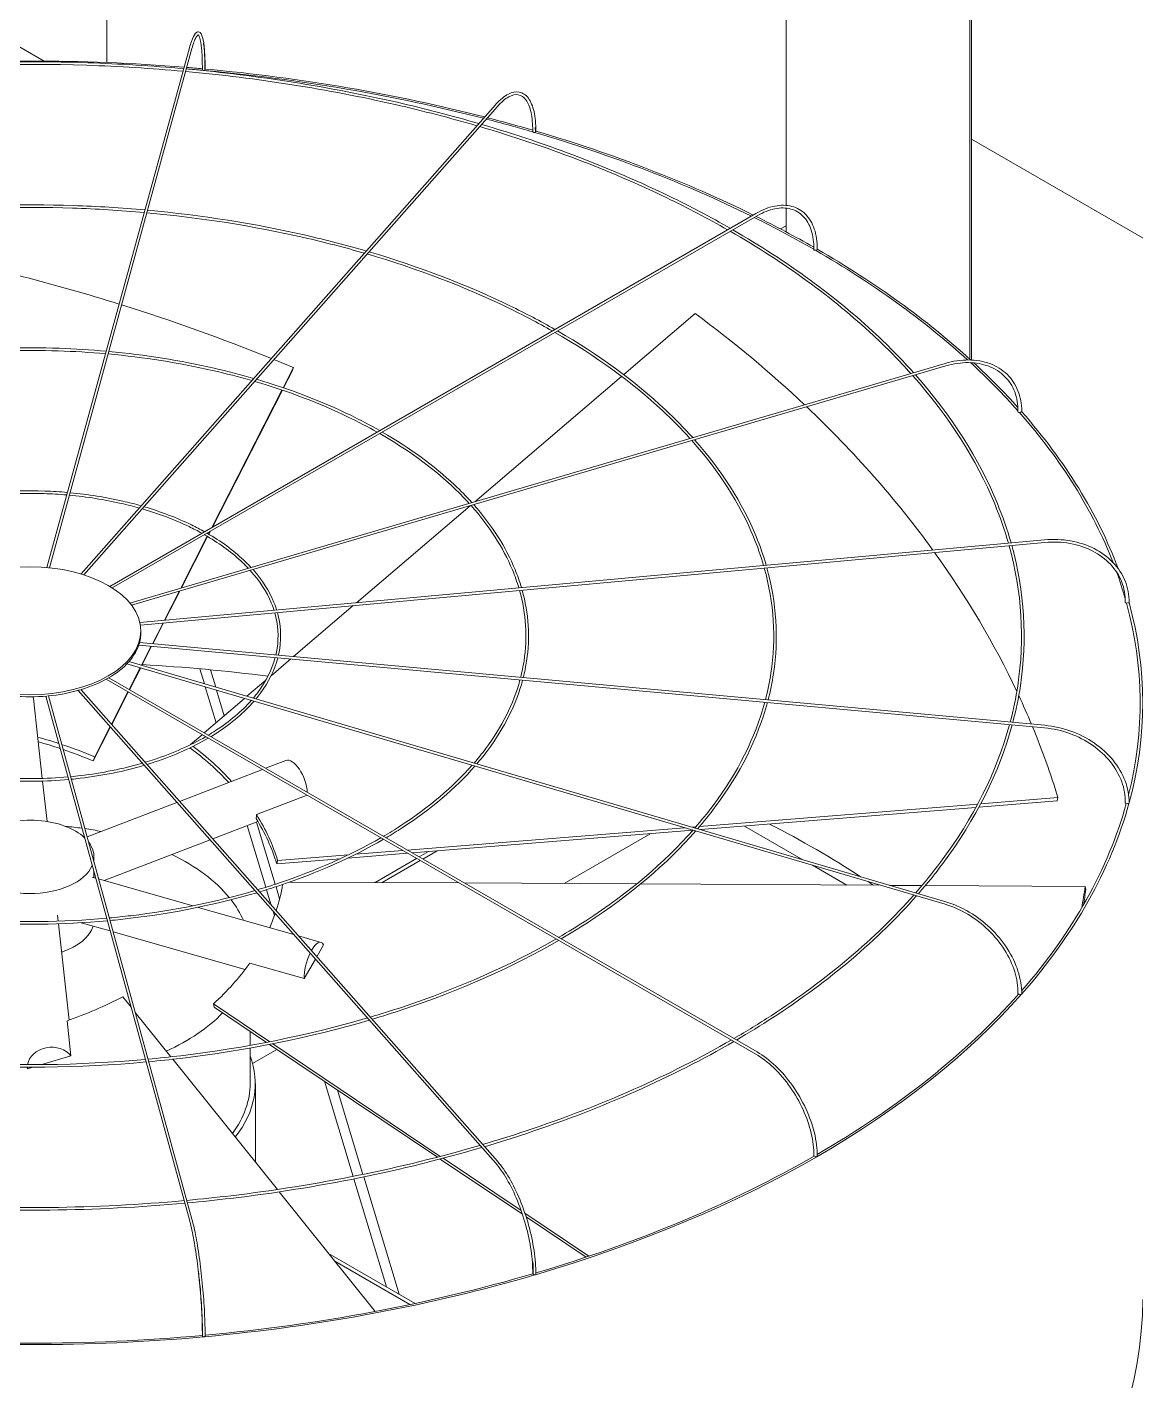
# Model space of a CAD drawing. Header units: millimetres. Extents: x -312439 to 477422, y -331570 to 212570.
# Drawn here: x 395955.1 to 396216.5, y 92912.6 to 93231.9 of the extents above; entities that cross this region are included whole.
import ezdxf

# ---------------------------------------------------------------- set-up
doc = ezdxf.new("R2010")
doc.units = ezdxf.units.MM

msp = doc.modelspace()

# ---------------------------------------------------------------- linework, layer by layer
at = {"color": 0, "linetype": 'Continuous', "lineweight": 0, "extrusion": (8.40036e-17, 0.816497, 0.57735)}
for p, q in [((396133.995, 93403.238), (396133.995, 93189.849)), ((396177.302, 93378.235), (396177.302, 93153.58)), ((396177.735, 93377.985), (396177.735, 93153.363)), ((395959.097, 93223.883), (395713.162, 93365.874)), ((395973.906, 93223.535), (395973.906, 93349.072)), ((395959.72, 93104.418), (395993.341, 93226.976)), ((395960.339, 93104.359), (395993.932, 93226.814)), ((395967.799, 93102.893), (396065.48, 93213.577)), ((396065.94, 93213.172), (395968.44, 93102.694)), ((396467.879, 93037.97), (396177.735, 93205.485)), ((396126.866, 93187.922), (395974.549, 93099.982)), ((396133.995, 93189.195), (396133.995, 93183.596)), ((395975.14, 93099.616), (396127.173, 93187.392)), ((396132.698, 93184.284), (396133.995, 93185.033)), ((396112.576, 93164.319), (396095.718, 93149.915)), ((396171.477, 93152.554), (395979.31, 93096.023)), ((395979.719, 93095.505), (396171.65, 93151.966)), ((396015.428, 93146.839), (396017.846, 93151.579)), ((396017.476, 93150.612), (396015.533, 93146.803)), ((396017.476, 93150.612), (396017.846, 93151.579)), ((396095.241, 93149.508), (396060.646, 93119.95)), ((395998.612, 93113.874), (396015.147, 93146.288)), ((396015.251, 93146.252), (395998.786, 93113.975)), ((396059.507, 93118.977), (396032.757, 93096.121)), ((395991.305, 93099.552), (395997.545, 93111.784)), ((395997.64, 93111.729), (395991.45, 93099.594)), ((395997.824, 93112.331), (395998.1, 93112.872)), ((395998.274, 93112.972), (395997.919, 93112.275)), ((396194.954, 93110.953), (395981.655, 93091.448)), ((395981.769, 93090.844), (396195.009, 93110.343)), ((395987.441, 93091.978), (395990.922, 93098.801)), ((395991.067, 93098.843), (395987.57, 93091.989)), ((396031.951, 93095.433), (396017.866, 93083.399)), ((395981.871, 93089.01), (395981.871, 93089.51)), ((395984.616, 93086.439), (395987.112, 93091.332)), ((395987.241, 93091.344), (395984.733, 93086.428)), ((396194.954, 93066.59), (395981.387, 93086.119)), ((395981.568, 93086.718), (396195.009, 93067.2)), ((395982.025, 93081.36), (395984.316, 93085.851)), ((395984.434, 93085.841), (395982.132, 93081.329)), ((396017.216, 93082.843), (396012.61, 93078.907)), ((396171.477, 93024.99), (395978.621, 93081.723)), ((396171.65, 93025.577), (395979.08, 93082.226)), ((395979.106, 93075.638), (395981.742, 93080.805)), ((395981.849, 93080.773), (395979.201, 93075.583)), ((395995.788, 93080.531), (395996.855, 93076.997)), ((395999.53, 93076.21), (395998.295, 93080.3)), ((395973.7, 93078.052), (396126.866, 92989.621)), ((396127.173, 92990.151), (395974.319, 93078.402)), ((395997.067, 93076.297), (395999.628, 93067.816)), ((396011.348, 93077.829), (396006.912, 93074.039)), ((395956.558, 93073.496), (395958.652, 93054.663)), ((395959.458, 93074.079), (395993.341, 92950.567)), ((395993.932, 92950.729), (395960.078, 93074.135)), ((396065.48, 92963.966), (395967.112, 93075.428)), ((395967.763, 93075.616), (396065.94, 92964.371)), ((395974.944, 93067.48), (395978.827, 93075.091)), ((395978.922, 93075.037), (395975.022, 93067.391)), ((396006.356, 93073.564), (395996.816, 93065.413)), ((396001.566, 93069.471), (395999.742, 93075.51)), ((395974.723, 93066.805), (395970.64, 93058.802)), ((395971.011, 93059.769), (395974.645, 93066.893)), ((395996.322, 93064.991), (395993.617, 93062.68)), ((395993.604, 93062.628), (395993.617, 93062.68)), ((395970.64, 93058.802), (395971.011, 93059.769)), ((396010.549, 93056.777), (395991.019, 93049.265)), ((396016.078, 93058.904), (396011.284, 93057.06)), ((395958.72, 93054.052), (395959.781, 93044.506)), ((396009.184, 93046.128), (396021.073, 93050.701)), ((395990.409, 93049.03), (395969.203, 93040.873)), ((396113.621, 93043.334), (396179.181, 93048.637)), ((396178.753, 93047.844), (396113.812, 93042.592)), ((396197.891, 93049.392), (396179.482, 93047.903)), ((396179.906, 93048.696), (396198.097, 93050.167)), ((396197.891, 93049.392), (396198.097, 93050.167)), ((396009.482, 93044.521), (395998.823, 93040.422)), ((396013.575, 93029.714), (396009.142, 93044.391)), ((396006.958, 93043.551), (396011.352, 93029.003)), ((396044.711, 93037.761), (396110.088, 93043.049)), ((396112.043, 93042.449), (396045.863, 93037.096)), ((396102.083, 93041.643), (396081.702, 93029.876)), ((396111.79, 93043.186), (396112.754, 93043.264)), ((396124.196, 93043.432), (396137.949, 93035.491)), ((395998.214, 93040.187), (395973.264, 93030.59)), ((396032.518, 93036.775), (396043.636, 93037.674)), ((395970.829, 93036.163), (395970.829, 93034.944)), ((396028.92, 93035.725), (396013.933, 93034.513)), ((396013.933, 93034.513), (396014.139, 93035.288)), ((396014.139, 93035.288), (396030.854, 93036.64)), ((396044.788, 93037.009), (396030.658, 93035.866)), ((396046.903, 93035.788), (396037.092, 93030.124)), ((396038.808, 93030.114), (396047.769, 93035.288)), ((396049.706, 93037.407), (396047.515, 93036.142)), ((396048.381, 93035.642), (396051.721, 93037.57)), ((395971.229, 93031.172), (395970.439, 93031.398)), ((395970.829, 93032.629), (395970.829, 93031.286)), ((396148.317, 93029.505), (396140.204, 93034.189)), ((395994.136, 93024.627), (395971.918, 93030.975)), ((396011.529, 93028.416), (396012.628, 93024.779)), ((396014.613, 93026.276), (396013.752, 93029.127)), ((396056.904, 93030.014), (396017.008, 93030.236)), ((396098.763, 93029.781), (396058.141, 93030.007)), ((396156.277, 93029.461), (396099.724, 93029.776)), ((396166.049, 93029.407), (396158.489, 93029.449)), ((396204.509, 93029.193), (396166.844, 93029.402)), ((396204.674, 93028.432), (396204.509, 93029.193)), ((395962.395, 93020.998), (395962.239, 93022.402)), ((396017.949, 93017.825), (395995.413, 93024.263)), ((396013.053, 93023.372), (396013.39, 93022.258)), ((395964.991, 92997.653), (395962.463, 93020.388)), ((395974.651, 93018.697), (395967.855, 93020.638)), ((396006.462, 93009.609), (395975.34, 93018.5)), ((396024.37, 93015.99), (396019.041, 93017.513)), ((396024.965, 93015.428), (396023.361, 93012.618)), ((396023.04, 93012.056), (396020.409, 93007.445)), ((396020.409, 93007.445), (396007.557, 93011.116)), ((395979.589, 93000.698), (395977.632, 93003.137)), ((395988.978, 92988.99), (395980.554, 92999.494)), ((395999.146, 93000.722), (395998.982, 93001.483)), ((395998.982, 93001.483), (396012.266, 92992.556)), ((396011.515, 92992.41), (395999.146, 93000.722)), ((395965.398, 92989.209), (395964.479, 92997.471)), ((396007.653, 92991.691), (396007.653, 92995.005)), ((396007.653, 92982.721), (396007.653, 92991.069)), ((396013.962, 92990.766), (396008.238, 92987.462)), ((396051.788, 92965.346), (396012.235, 92991.926)), ((396012.984, 92992.074), (396052.485, 92965.528)), ((395955.103, 92986.545), (395955.146, 92986.162)), ((395955.146, 92986.162), (395956.434, 92986.545)), ((395958.535, 92987.17), (395965.398, 92989.209)), ((396014.071, 92957.702), (395989.431, 92988.425)), ((396008.878, 92964.177), (396008.878, 92982.721)), ((396025.179, 92983.228), (396031.952, 92960.805)), ((396034.249, 92961.27), (396028.237, 92981.173)), ((396071.833, 92951.876), (396052.467, 92964.89)), ((396053.163, 92965.073), (396071.545, 92952.72)), ((396032.13, 92960.216), (396039.825, 92934.739)), ((396042.777, 92933.035), (396034.427, 92960.681)), ((396037.144, 92928.933), (396014.515, 92957.149)), ((396072.432, 92952.124), (396087.524, 92941.982)), ((396086.878, 92941.765), (396072.706, 92951.289)), ((396046.592, 92930.833), (396026.16, 92942.629)), ((396027.653, 92940.767), (396045.324, 92930.564))]:
    msp.add_line(p, q, dxfattribs=at)
at = {"color": 0, "linetype": 'Continuous', "lineweight": 0}
for centre, major_axis, ratio, start_param, end_param in [((395955.853, 93072.499), (-262.225, 0), 0.5773503, 4.5737285, 4.8518651), ((395955.853, 93072.499), (-261.613, 0), 0.5773503, 4.556469, 4.5713736), ((395955.853, 93072.499), (-262.225, 0), 0.5773503, 4.5571855, 4.5713361), ((395996.694, 93221.831), (0.306, -0.001), 0.5647458, 3.1415927, 4.5569919), ((395996.694, 93221.831), (0.306, -0.001), 0.5647458, 4.5569919, 6.1277883), ((395955.853, 93072.499), (-261.613, 0), 0.5773503, 4.2918428, 4.5551023), ((395996.742, 93222.006), (0.306, 0), 0.5773503, 5.7174869, 6.2831853), ((395955.853, 93072.499), (-262.225, 0), 0.5773503, 4.2917243, 4.5546375), ((395955.853, 93072.499), (-261.613, 0), 0.5773503, 4.242585, 4.2890574), ((395955.853, 93072.499), (-262.225, 0), 0.5773503, 4.2438111, 4.2889455), ((396074.584, 93207.22), (0.306, -0.003), 0.5659728, 3.1415927, 4.2460434), ((396074.584, 93207.22), (0.306, -0.003), 0.5659728, 4.2460434, 5.8168397), ((395955.853, 93072.499), (-261.613, 0), 0.5773503, 4.0051997, 4.2408431), ((396074.723, 93207.377), (0.306, 0), 0.5773503, 5.290332, 6.2831853), ((395955.853, 93072.499), (-262.225, 0), 0.5773503, 4.0050166, 4.2406095), ((395955.853, 93072.499), (-261.613, 0), 0.5773503, 3.9286416, 4.0018792), ((395955.853, 93072.499), (-262.225, 0), 0.5773503, 3.9309746, 4.001704), ((395956.224, 93030.782), (-236.033, 90.421), 0.5343599, 4.8289255, 5.0170065), ((396140.841, 93179.427), (0.306, -0.004), 0.5683066, 3.1415927, 3.9346429), ((396140.841, 93179.427), (0.306, -0.004), 0.5683066, 3.9346429, 5.5054392), ((395955.853, 93072.499), (-261.613, 0), 0.5773503, 3.7066773, 3.9265771), ((396141.058, 93179.552), (-0.306, 0), 0.5773503, 1.8326303, 3.1415927), ((395955.853, 93072.499), (-262.225, 0), 0.5773503, 3.705131, 3.9265633), ((395956.224, 93030.782), (-236.033, 90.421), 0.5343599, 4.6778989, 4.8264893), ((395956.059, 93030.59), (244.29, -64.884), 0.7560981, 0.9482496, 1.0897919), ((395956.224, 93030.782), (-236.033, 90.421), 0.5343599, 4.655659, 4.6753292), ((395955.853, 93072.499), (-261.613, 0), 0.5773503, 3.6151503, 3.7017035), ((395955.853, 93072.499), (-262.225, 0), 0.5773503, 3.6198551, 3.6998544), ((395956.059, 93030.59), (244.29, -64.884), 0.7560981, 0.7473423, 0.9452164), ((396188.98, 93141.173), (-0.306, 0.005), 0.5715189, 0, 0.4809344), ((396188.98, 93141.173), (-0.306, 0.005), 0.5715189, 0.4809344, 2.0517307), ((395955.853, 93072.499), (-261.613, 0), 0.5773503, 3.3623861, 3.6122993), ((396189.253, 93141.254), (-0.306, 0), 0.5773503, 1.5184711, 3.1415927), ((395955.853, 93072.499), (-262.225, 0), 0.5773503, 3.3525846, 3.6125039), ((395956.059, 93030.59), (244.29, -64.884), 0.7560981, 0.5676523, 0.7441319), ((395955.853, 93072.499), (-261.613, 0), 0.5773503, 3.3053341, 3.3466211), ((396214.288, 93096.203), (-0.306, 0.006), 0.5752952, 0, 0.1678974), ((396214.288, 93096.203), (-0.306, 0.006), 0.5752952, 0.1678974, 1.7386937), ((395955.853, 93072.499), (-261.613, 0), 0.5773503, 2.9976529, 3.2980059), ((396214.591, 93096.231), (-0.306, 0), 0.5773503, 1.2043118, 3.1415927), ((395955.853, 93072.499), (-262.225, 0), 0.5773503, 2.9856485, 3.2984345), ((395955.745, 93089.01), (-26.126, 0), 0.5773503, 2.9880814, 3.1415927), ((395955.745, 93089.01), (-26.126, 0), 0.5773503, 2.6739221, 2.9809447), ((395955.745, 93089.01), (-26.126, 0), 0.5773503, 2.3597628, 2.6667854), ((395955.853, 92931.259), (-261.613, 0), 0.5773503, 4.4965959, 4.611374), ((395955.745, 93089.01), (-26.126, 0), 0.5773503, 2.0456036, 2.3526262), ((395955.745, 93089.01), (-26.126, 0), 0.5773503, 1.417285, 1.7243076), ((395951.064, 93072.885), (-5.494, -0.611), 0.8148193, 3.1415927, 3.239858), ((395955.745, 93089.01), (-26.126, 0), 0.5773503, 1.7314443, 2.0384669), ((395956.059, 93030.59), (244.29, -64.884), 0.7560981, 0.5274276, 0.562586), ((395956.059, 93030.59), (244.29, -64.884), 0.7560981, 0.4379774, 0.5241031), ((395956.224, 93030.782), (56.639, -21.698), 0.5343599, 1.6636456, 1.7494756), ((395955.853, 93029.816), (-56.639, 21.698), 0.5343599, 4.7930664, 4.8825345), ((395956.224, 93030.782), (56.639, -21.698), 0.5343599, 1.5140664, 1.6514841), ((395955.853, 93029.816), (-56.639, 21.698), 0.5343599, 4.655659, 4.78086), ((395955.853, 93029.816), (58.621, -15.57), 0.7560981, 0.8715668, 1.0888975), ((395956.059, 93030.59), (58.621, -15.57), 0.7560981, 1.0889957, 1.0897919), ((395956.059, 93030.59), (58.621, -15.57), 0.7560981, 0.8588781, 1.0770864), ((396018.062, 93053.745), (-1.984, 5.159), 0.4527097, 4.0715694, 6.2831853), ((395955.853, 93072.499), (-261.613, 0), 0.5773503, 2.6753447, 2.9836943), ((395955.853, 93072.499), (-262.225, 0), 0.5773503, 2.6707914, 2.9843582), ((396214.288, 93048.919), (-0.306, 0.006), 0.5792658, 0, 1.4246091), ((396214.591, 93048.892), (-0.306, 0), 0.5773503, 0.8901525, 3.1415927), ((395955.853, 93036.163), (-14.976, 0), 0.5773503, 3.6916997, 5.4977871), ((395955.853, 93029.816), (58.621, -15.57), 0.7560981, 0.4379774, 0.6726233), ((395956.059, 93030.59), (58.621, -15.57), 0.7560981, 0.4379774, 0.6748983), ((395955.853, 93013.851), (-51.8, 0), 0.5773503, 4.4755897, 4.5522282), ((395955.853, 93013.851), (-51.8, 0), 0.5773503, 4.3841689, 4.46244), ((395955.853, 92931.259), (-261.613, 0), 0.5773503, 3.867145, 3.9833748), ((395955.853, 93036.163), (-14.976, 0), 0.5773503, 3.0357663, 3.5615783), ((395955.853, 93036.163), (-14.976, 0), 0.5773503, 0.1968015, 2.9056449), ((395955.853, 93013.851), (-51.8, 0), 0.5773503, 3.5810046, 4.0125195), ((395955.689, 93030.577), (59.282, 12.821), 0.7719474, 5.8595474, 5.99043), ((395955.853, 92931.259), (-261.613, 0), 0.5773503, 3.8494737, 3.8569689), ((395955.689, 93030.577), (247.048, 53.431), 0.7719474, 5.9775334, 6.0030301), ((395955.853, 93029.816), (247.048, 53.431), 0.7719474, 5.9850347, 6.0030301), ((395955.853, 93013.851), (-51.8, 0), 0.5773503, 3.3906549, 3.5616615), ((395955.689, 93030.577), (59.282, 12.821), 0.7719474, 5.7736505, 5.8452628), ((395955.853, 93021.256), (-14.976, 0), 0.5773503, 2.0838772, 2.9778132), ((396022.851, 93010.675), (1.518, 5.315), 0.3621096, 5.9116388, 7.2697762), ((396022.851, 93010.675), (1.518, 5.315), 0.3621096, 1.1204156, 2.3231422), ((395955.689, 93030.577), (59.282, 12.821), 0.7719474, 5.3512156, 5.5881365), ((395955.483, 93030.755), (-56.425, -22.248), 0.5660586, 1.5074553, 1.7443762), ((395955.853, 93072.499), (-262.225, 0), 0.5773503, 2.0421116, 2.6702774), ((395955.853, 93072.499), (-261.613, 0), 0.5773503, 2.358999, 2.669365), ((396188.98, 93003.95), (-0.306, 0.005), 0.5830421, 0, 1.1094484), ((396189.253, 93003.869), (-0.306, 0), 0.5773503, 0.5759933, 3.1415927), ((395955.853, 93013.851), (-51.8, 0), 0.5773503, 2.2375498, 2.6358707), ((395960.642, 92986.746), (5.494, 0.611), 0.8148193, 0.440938, 2.9148909), ((395960.642, 92986.746), (5.494, 0.611), 0.8148193, 3.0505707, 3.1356266), ((395955.853, 92982.721), (-53.025, 0), 0.5773503, 2.7158894, 3.3569527), ((395955.853, 92982.721), (51.8, 0), 0.5773503, 5.8780508, 6.2831853), ((395955.853, 93072.499), (-261.613, 0), 0.5773503, 2.0437737, 2.355024), ((396140.841, 92965.696), (-0.306, 0.004), 0.5862544, 0, 0.7932918), ((396141.058, 92965.571), (-0.306, 0), 0.5773503, 0.261834, 3.1415927), ((395955.853, 93072.499), (-262.225, 0), 0.5773503, 1.7280308, 2.0415976), ((395955.853, 93072.499), (-261.613, 0), 0.5773503, 1.7289191, 2.0406845), ((396074.584, 92937.903), (-0.306, 0.003), 0.5885883, 0, 0.4763277), ((396074.723, 92937.745), (-0.306, 0), 0.5773503, 0, 3.1415927), ((395955.853, 92931.759), (262.225, 0), 0.5773503, 3.1415927, 5.4977871), ((395955.853, 92931.759), (262.225, 0), 0.5773503, 5.4977871, 6.2831853), ((395955.853, 93072.499), (-262.225, 0), 0.5773503, 1.4139544, 1.727034), ((395955.853, 93072.499), (-261.613, 0), 0.5773503, 1.41439, 1.726367), ((395996.694, 92923.291), (-0.306, 0.001), 0.5898153, 0, 0.1588369), ((395996.742, 92923.117), (-0.306, 0), 0.5773503, 0, 3.1415927)]:
    msp.add_ellipse(centre, major_axis=major_axis, ratio=ratio, start_param=start_param, end_param=end_param, dxfattribs=at)
msp.add_ellipse((395955.745, 93089.51), major_axis=(26.126, 0), ratio=0.5773503, dxfattribs=at)
for points, knots in [([(395997.048, 93222.006), (395997.048, 93223.71), (395996.997, 93225.226), (395996.794, 93227.745), (395996.645, 93228.744), (395996.243, 93230.166), (395996.017, 93230.681), (395995.232, 93230.797), (395994.984, 93230.649), (395994.432, 93230.064), (395994.125, 93229.409), (395993.645, 93228.028), (395993.493, 93227.53), (395993.341, 93226.976)], [4.712389, 4.712389, 4.712389, 4.712389, 5.0265482, 5.0265482, 5.3407075, 5.3407075, 5.6548668, 5.6548668, 5.8236028, 5.8236028, 6.1377621, 6.1377621, 6.2831853, 6.2831853, 6.2831853, 6.2831853]), ([(395993.932, 93226.814), (395994.25, 93227.974), (395994.569, 93228.866), (395995.125, 93229.946), (395995.375, 93230.096), (395995.401, 93230.096), (395995.606, 93229.948), (395995.958, 93228.783), (395996.103, 93227.933), (395996.313, 93225.689), (395996.375, 93224.259), (395996.388, 93222.371), (395996.389, 93222.104), (395996.388, 93221.832)], [0, 0, 0, 0, 0.3152669, 0.3152669, 0.6094726, 0.6094726, 0.9267406, 0.9267406, 1.2208373, 1.2208373, 1.5356304, 1.5356304, 1.5863402, 1.5863402, 1.5863402, 1.5863402]), ([(395996.666, 93228.142), (395996.676, 93228.081), (395996.685, 93228.019), (395996.836, 93226.932), (395996.931, 93225.629), (395996.994, 93223.392), (395997.003, 93222.631), (395997, 93221.831)], [1.10131175, 1.10131175, 1.10131175, 1.10131175, 1.12076762, 1.12076762, 1.43803566, 1.43803566, 1.5863026, 1.5863026, 1.5863026, 1.5863026]), ([(395992.002, 93222.096), (395984.507, 93222.774), (395976.956, 93223.241), (395952.728, 93224.057), (395935.97, 93223.587), (395919.488, 93222.096)], [5.342386, 5.342386, 5.342386, 5.342386, 5.43953692, 5.43953692, 5.65318828, 5.65318828, 5.65318828, 5.65318828]), ([(395991.838, 93221.496), (395984.319, 93222.174), (395976.744, 93222.639), (395952.625, 93223.439), (395936.003, 93222.97), (395919.652, 93221.496)], [5.34285963, 5.34285963, 5.34285963, 5.34285963, 5.44045758, 5.44045758, 5.65271466, 5.65271466, 5.65271466, 5.65271466]), ([(396061.117, 93208.633), (396054.839, 93210.462), (396048.418, 93212.128), (396025.968, 93217.262), (396009.361, 93219.888), (395992.457, 93221.439)], [5.03043397, 5.03043397, 5.03043397, 5.03043397, 5.12064091, 5.12064091, 5.34017784, 5.34017784, 5.34017784, 5.34017784]), ([(396061.565, 93209.14), (396055.277, 93210.978), (396048.846, 93212.652), (396026.306, 93217.826), (396009.614, 93220.475), (395992.622, 93222.039)], [5.02911205, 5.02911205, 5.02911205, 5.02911205, 5.11935362, 5.11935362, 5.33970837, 5.33970837, 5.33970837, 5.33970837]), ([(396075.029, 93207.377), (396075.029, 93209.093), (396074.879, 93210.642), (396074.282, 93213.267), (396073.838, 93214.345), (396072.657, 93215.93), (396071.908, 93216.436), (396070.268, 93216.721), (396069.408, 93216.548), (396067.595, 93215.627), (396066.631, 93214.841), (396065.606, 93213.719), (396065.543, 93213.648), (396065.48, 93213.577)], [4.712389, 4.712389, 4.712389, 4.712389, 5.0265482, 5.0265482, 5.3407075, 5.3407075, 5.6548668, 5.6548668, 5.9484515, 5.9484515, 6.2626108, 6.2626108, 6.2831853, 6.2831853, 6.2831853, 6.2831853]), ([(396065.94, 93213.172), (396066.854, 93214.208), (396067.762, 93214.973), (396069.445, 93215.895), (396070.211, 93216.052), (396071.552, 93215.817), (396072.149, 93215.423), (396073.176, 93214.024), (396073.593, 93213.019), (396074.145, 93210.516), (396074.285, 93209.025), (396074.279, 93207.319), (396074.278, 93207.271), (396074.278, 93207.222)], [0, 0, 0, 0, 0.3146448, 0.3146448, 0.6289116, 0.6289116, 0.9461796, 0.9461796, 1.2634477, 1.2634477, 1.5772832, 1.5772832, 1.5863402, 1.5863402, 1.5863402, 1.5863402]), ([(396120.217, 93184.083), (396115.615, 93186.712), (396110.823, 93189.231), (396092.325, 93198.17), (396077.501, 93203.823), (396061.766, 93208.443)], [4.71777189, 4.71777189, 4.71777189, 4.71777189, 4.80086127, 4.80086127, 5.02732174, 5.02732174, 5.02732174, 5.02732174]), ([(396120.831, 93184.438), (396116.217, 93187.083), (396111.413, 93189.617), (396092.863, 93198.613), (396077.997, 93204.301), (396062.214, 93208.95)], [4.71590946, 4.71590946, 4.71590946, 4.71590946, 4.79913358, 4.79913358, 5.02600568, 5.02600568, 5.02600568, 5.02600568]), ([(396074.881, 93208.232), (396074.887, 93208.028), (396074.89, 93207.821), (396074.892, 93207.481), (396074.892, 93207.351), (396074.89, 93207.219)], [7.805980691, 7.805980691, 7.805980691, 7.805980691, 7.845140151, 7.845140151, 7.869416781, 7.869416781, 7.869416781, 7.869416781]), ([(395982.859, 93188.768), (395977.276, 93189.271), (395971.65, 93189.618), (395953.532, 93190.23), (395940.979, 93189.88), (395928.631, 93188.768)], [5.34296141, 5.34296141, 5.34296141, 5.34296141, 5.43938168, 5.43938168, 5.65261288, 5.65261288, 5.65261288, 5.65261288]), ([(395982.695, 93188.168), (395977.088, 93188.671), (395971.438, 93189.017), (395953.43, 93189.612), (395941.012, 93189.264), (395928.795, 93188.168)], [5.34359392, 5.34359392, 5.34359392, 5.34359392, 5.44060854, 5.44060854, 5.65198037, 5.65198037, 5.65198037, 5.65198037]), ([(396034.584, 93178.568), (396029.931, 93179.919), (396025.173, 93181.151), (396008.412, 93184.982), (395995.974, 93186.948), (395983.314, 93188.111)], [5.03177949, 5.03177949, 5.03177949, 5.03177949, 5.12085286, 5.12085286, 5.34001919, 5.34001919, 5.34001919, 5.34001919]), ([(396035.032, 93179.075), (396030.368, 93180.436), (396025.6, 93181.676), (396008.749, 93185.546), (395996.227, 93187.536), (395983.479, 93188.711)], [5.03001504, 5.03001504, 5.03001504, 5.03001504, 5.11913743, 5.11913743, 5.33939405, 5.33939405, 5.33939405, 5.33939405]), ([(396141.364, 93179.552), (396141.364, 93181.277), (396141.128, 93182.873), (396140.194, 93185.651), (396139.496, 93186.835), (396137.697, 93188.655), (396136.599, 93189.291), (396134.131, 93189.943), (396132.764, 93189.96), (396129.9, 93189.391), (396128.4, 93188.803), (396126.893, 93187.937), (396126.88, 93187.93), (396126.866, 93187.922)], [3.1415927, 3.1415927, 3.1415927, 3.1415927, 3.4557519, 3.4557519, 3.7699112, 3.7699112, 4.0826965, 4.0826965, 4.3954482, 4.3954482, 4.7096075, 4.7096075, 4.712389, 4.712389, 4.712389, 4.712389]), ([(396127.173, 93187.392), (396128.61, 93188.222), (396130.042, 93188.782), (396132.741, 93189.317), (396134.008, 93189.293), (396136.259, 93188.679), (396137.246, 93188.092), (396138.869, 93186.398), (396139.504, 93185.289), (396140.349, 93182.642), (396140.558, 93181.104), (396140.535, 93179.431)], [1.5707963, 1.5707963, 1.5707963, 1.5707963, 1.8880644, 1.8880644, 2.2053324, 2.2053324, 2.5226004, 2.5226004, 2.8398685, 2.8398685, 3.1571365, 3.1571365, 3.1571365, 3.1571365]), ([(396163.409, 93150.18), (396160.673, 93153.233), (396157.734, 93156.227), (396145.052, 93168.061), (396133.694, 93176.33), (396120.832, 93183.731)], [4.40451603, 4.40451603, 4.40451603, 4.40451603, 4.48100319, 4.48100319, 4.71406654, 4.71406654, 4.71406654, 4.71406654]), ([(396164.06, 93150.372), (396161.327, 93153.434), (396158.393, 93156.435), (396145.704, 93168.331), (396134.328, 93176.644), (396121.445, 93184.085)], [4.40270972, 4.40270972, 4.40270972, 4.40270972, 4.47899466, 4.47899466, 4.71221436, 4.71221436, 4.71221436, 4.71221436]), ([(396078.893, 93160.225), (396075.501, 93162.155), (396071.972, 93164.006), (396058.163, 93170.676), (396047.041, 93174.914), (396035.234, 93178.378)], [4.7196458, 4.7196458, 4.7196458, 4.7196458, 4.80114658, 4.80114658, 5.02763075, 5.02763075, 5.02763075, 5.02763075]), ([(396079.508, 93160.58), (396076.103, 93162.526), (396072.562, 93164.393), (396058.702, 93171.118), (396047.536, 93175.392), (396035.681, 93178.885)], [4.71715813, 4.71715813, 4.71715813, 4.71715813, 4.79884427, 4.79884427, 5.02587671, 5.02587671, 5.02587671, 5.02587671]), ([(396111.342, 93134.864), (396109.332, 93137.094), (396107.177, 93139.283), (396097.71, 93148.111), (396089.175, 93154.318), (396079.509, 93159.873)], [4.40671458, 4.40671458, 4.40671458, 4.40671458, 4.48133637, 4.48133637, 4.71470569, 4.71470569, 4.71470569, 4.71470569]), ([(396111.993, 93135.055), (396109.987, 93137.295), (396107.837, 93139.491), (396098.361, 93148.381), (396089.808, 93154.633), (396080.122, 93160.227)], [4.40429576, 4.40429576, 4.40429576, 4.40429576, 4.47865981, 4.47865981, 4.7122362, 4.7122362, 4.7122362, 4.7122362]), ([(395973.72, 93155.451), (395970.046, 93155.779), (395966.345, 93156.007), (395954.336, 93156.415), (395945.986, 93156.186), (395937.77, 93155.451)], [5.34408303, 5.34408303, 5.34408303, 5.34408303, 5.43906993, 5.43906993, 5.65149126, 5.65149126, 5.65149126, 5.65149126]), ([(395973.555, 93154.851), (395969.858, 93155.179), (395966.134, 93155.405), (395954.233, 93155.797), (395946.019, 93155.569), (395937.935, 93154.851)], [5.34503474, 5.34503474, 5.34503474, 5.34503474, 5.44090812, 5.44090812, 5.65053954, 5.65053954, 5.65053954, 5.65053954]), ([(396008.059, 93148.512), (396005.027, 93149.386), (396001.93, 93150.185), (395990.856, 93152.713), (395982.589, 93154.02), (395974.175, 93154.795)], [5.03439168, 5.03439168, 5.03439168, 5.03439168, 5.12127422, 5.12127422, 5.3396756, 5.3396756, 5.3396756, 5.3396756]), ([(396008.507, 93149.02), (396005.465, 93149.903), (396002.358, 93150.71), (395991.194, 93153.277), (395982.842, 93154.607), (395974.339, 93155.394)], [5.03173968, 5.03173968, 5.03173968, 5.03173968, 5.11870396, 5.11870396, 5.33874043, 5.33874043, 5.33874043, 5.33874043]), ([(396189.559, 93141.254), (396189.559, 93142.986), (396189.26, 93144.636), (396188.084, 93147.606), (396187.208, 93148.924), (396184.967, 93151.092), (396183.603, 93151.939), (396180.532, 93153.08), (396178.825, 93153.374), (396175.237, 93153.387), (396173.355, 93153.106), (396171.477, 93152.554)], [4.712389, 4.712389, 4.712389, 4.712389, 5.0265482, 5.0265482, 5.3407075, 5.3407075, 5.6548668, 5.6548668, 5.969026, 5.969026, 6.2831853, 6.2831853, 6.2831853, 6.2831853]), ([(396171.65, 93151.966), (396173.466, 93152.5), (396175.278, 93152.767), (396178.713, 93152.744), (396180.334, 93152.454), (396183.227, 93151.354), (396184.497, 93150.545), (396186.572, 93148.486), (396187.376, 93147.237), (396188.441, 93144.414), (396188.702, 93142.84), (396188.674, 93141.178)], [0, 0, 0, 0, 0.317268, 0.317268, 0.6345361, 0.6345361, 0.9518041, 0.9518041, 1.2690722, 1.2690722, 1.5863402, 1.5863402, 1.5863402, 1.5863402]), ([(396186.411, 93110.172), (396185.523, 93113.281), (396184.447, 93116.371), (396178.868, 93129.908), (396172.367, 93140.085), (396163.86, 93149.675)], [4.09036759, 4.09036759, 4.09036759, 4.09036759, 4.16055829, 4.16055829, 4.40029723, 4.40029723, 4.40029723, 4.40029723]), ([(396187.031, 93110.229), (396186.146, 93113.348), (396185.071, 93116.448), (396179.499, 93130.038), (396173.002, 93140.249), (396164.509, 93149.866)], [4.08953528, 4.08953528, 4.08953528, 4.08953528, 4.15944113, 4.15944113, 4.39851052, 4.39851052, 4.39851052, 4.39851052]), ([(396037.579, 93136.372), (396035.394, 93137.606), (396033.125, 93138.791), (396024.005, 93143.191), (396016.585, 93146.015), (396008.709, 93148.323)], [4.72327264, 4.72327264, 4.72327264, 4.72327264, 4.80171455, 4.80171455, 5.02817129, 5.02817129, 5.02817129, 5.02817129]), ([(396038.194, 93136.727), (396035.997, 93137.978), (396033.715, 93139.178), (396024.543, 93143.634), (396017.08, 93146.493), (396009.156, 93148.83)], [4.71952861, 4.71952861, 4.71952861, 4.71952861, 4.7982649, 4.7982649, 5.02554265, 5.02554265, 5.02554265, 5.02554265]), ([(396059.282, 93119.549), (396057.996, 93120.961), (396056.623, 93122.347), (396050.37, 93128.169), (396044.662, 93132.313), (396038.195, 93136.021)], [4.41096312, 4.41096312, 4.41096312, 4.41096312, 4.4820009, 4.4820009, 4.71586354, 4.71586354, 4.71586354, 4.71586354]), ([(396059.934, 93119.741), (396058.652, 93121.161), (396057.283, 93122.556), (396051.021, 93128.439), (396045.295, 93132.628), (396038.808, 93136.375)], [4.40730528, 4.40730528, 4.40730528, 4.40730528, 4.47799052, 4.47799052, 4.71216027, 4.71216027, 4.71216027, 4.71216027]), ([(396128.7, 93104.895), (396128.045, 93107.156), (396127.257, 93109.405), (396123.092, 93119.505), (396118.199, 93127.152), (396111.794, 93134.358)], [4.09258463, 4.09258463, 4.09258463, 4.09258463, 4.16074385, 4.16074385, 4.40108815, 4.40108815, 4.40108815, 4.40108815]), ([(396129.321, 93104.951), (396128.668, 93107.223), (396127.881, 93109.482), (396123.722, 93119.635), (396118.834, 93127.316), (396112.443, 93134.549)], [4.09145544, 4.09145544, 4.09145544, 4.09145544, 4.15925512, 4.15925512, 4.39870409, 4.39870409, 4.39870409, 4.39870409]), ([(395964.58, 93122.134), (395962.817, 93122.288), (395961.042, 93122.396), (395955.14, 93122.599), (395950.993, 93122.491), (395946.91, 93122.134)], [5.34742678, 5.34742678, 5.34742678, 5.34742678, 5.43812478, 5.43812478, 5.64814751, 5.64814751, 5.64814751, 5.64814751]), ([(395964.415, 93121.533), (395962.629, 93121.687), (395960.83, 93121.794), (395955.037, 93121.981), (395951.026, 93121.874), (395947.075, 93121.533)], [5.34934775, 5.34934775, 5.34934775, 5.34934775, 5.44178794, 5.44178794, 5.64622654, 5.64622654, 5.64622654, 5.64622654]), ([(395981.532, 93118.455), (395980.124, 93118.853), (395978.688, 93119.219), (395973.301, 93120.444), (395969.204, 93121.091), (395965.035, 93121.478)], [5.04221465, 5.04221465, 5.04221465, 5.04221465, 5.12251796, 5.12251796, 5.33864709, 5.33864709, 5.33864709, 5.33864709]), ([(395981.982, 93118.963), (395980.563, 93119.37), (395979.116, 93119.744), (395973.639, 93121.008), (395969.457, 93121.678), (395965.199, 93122.077)], [5.03687901, 5.03687901, 5.03687901, 5.03687901, 5.11739529, 5.11739529, 5.33679188, 5.33679188, 5.33679188, 5.33679188]), ([(395996.261, 93112.517), (395995.285, 93113.056), (395994.278, 93113.576), (395989.846, 93115.706), (395986.129, 93117.116), (395982.184, 93118.267)], [4.73414686, 4.73414686, 4.73414686, 4.73414686, 4.80339703, 4.80339703, 5.02979007, 5.02979007, 5.02979007, 5.02979007]), ([(395996.879, 93112.874), (395995.89, 93113.428), (395994.869, 93113.963), (395990.385, 93116.149), (395986.624, 93117.594), (395982.631, 93118.774)], [4.72658474, 4.72658474, 4.72658474, 4.72658474, 4.79652126, 4.79652126, 5.0245472, 5.0245472, 5.0245472, 5.0245472]), ([(396070.99, 93099.618), (396070.569, 93101.036), (396070.068, 93102.447), (396067.316, 93109.109), (396064.035, 93114.225), (396059.736, 93119.044)], [4.09685918, 4.09685918, 4.09685918, 4.09685918, 4.16111414, 4.16111414, 4.40251946, 4.40251946, 4.40251946, 4.40251946]), ([(396071.612, 93099.674), (396071.192, 93101.103), (396070.693, 93102.524), (396067.946, 93109.24), (396064.67, 93114.389), (396060.386, 93119.235)], [4.09510983, 4.09510983, 4.09510983, 4.09510983, 4.15888353, 4.15888353, 4.39893942, 4.39893942, 4.39893942, 4.39893942]), ([(396007.215, 93104.232), (396006.658, 93104.826), (396006.069, 93105.411), (396003.031, 93108.227), (396000.148, 93110.308), (395996.882, 93112.168)], [4.42373247, 4.42373247, 4.42373247, 4.42373247, 4.48397953, 4.48397953, 4.71933502, 4.71933502, 4.71933502, 4.71933502]), ([(396007.872, 93104.425), (396007.317, 93105.027), (396006.731, 93105.62), (396003.682, 93108.497), (396000.782, 93110.623), (395997.495, 93112.523)], [4.41624247, 4.41624247, 4.41624247, 4.41624247, 4.47598634, 4.47598634, 4.71193426, 4.71193426, 4.71193426, 4.71193426]), ([(396214.897, 93096.231), (396214.897, 93097.967), (396214.564, 93099.675), (396213.265, 93102.861), (396212.299, 93104.339), (396209.835, 93106.918), (396208.336, 93108.019), (396204.956, 93109.74), (396203.075, 93110.36), (396199.114, 93111.061), (396197.033, 93111.143), (396194.954, 93110.953)], [4.712389, 4.712389, 4.712389, 4.712389, 5.0265482, 5.0265482, 5.3407075, 5.3407075, 5.6548668, 5.6548668, 5.969026, 5.969026, 6.2831853, 6.2831853, 6.2831853, 6.2831853]), ([(396186.843, 93067.947), (396187.598, 93070.803), (396188.194, 93073.672), (396190.296, 93087.551), (396189.606, 93098.667), (396186.58, 93109.572)], [3.77541609, 3.77541609, 3.77541609, 3.77541609, 3.83978539, 3.83978539, 4.08585643, 4.08585643, 4.08585643, 4.08585643]), ([(396187.461, 93067.89), (396188.215, 93070.753), (396188.809, 93073.63), (396190.906, 93087.546), (396190.218, 93098.697), (396187.199, 93109.629)], [3.77616248, 3.77616248, 3.77616248, 3.77616248, 3.84020832, 3.84020832, 4.08505688, 4.08505688, 4.08505688, 4.08505688]), ([(396195.009, 93110.343), (396197.025, 93110.528), (396199.039, 93110.445), (396202.863, 93109.757), (396204.672, 93109.151), (396207.903, 93107.48), (396209.325, 93106.416), (396211.644, 93103.937), (396212.541, 93102.523), (396213.725, 93099.485), (396214.013, 93097.861), (396213.982, 93096.209)], [6.2831853, 6.2831853, 6.2831853, 6.2831853, 6.6004533, 6.6004533, 6.9177214, 6.9177214, 7.2349894, 7.2349894, 7.5522575, 7.5522575, 7.8695255, 7.8695255, 7.8695255, 7.8695255]), ([(396013.274, 93094.34), (396013.09, 93094.915), (396012.88, 93095.488), (396011.541, 93098.714), (396009.871, 93101.297), (396007.678, 93103.73)], [4.10975269, 4.10975269, 4.10975269, 4.10975269, 4.16221832, 4.16221832, 4.40682155, 4.40682155, 4.40682155, 4.40682155]), ([(396013.899, 93094.397), (396013.715, 93094.982), (396013.506, 93095.565), (396012.171, 93098.844), (396010.506, 93101.461), (396008.328, 93103.921)], [4.10592526, 4.10592526, 4.10592526, 4.10592526, 4.15777238, 4.15777238, 4.39963811, 4.39963811, 4.39963811, 4.39963811]), ([(396129.138, 93073.224), (396129.679, 93075.297), (396130.109, 93077.38), (396131.679, 93087.74), (396131.156, 93096.097), (396128.87, 93104.295)], [3.77736844, 3.77736844, 3.77736844, 3.77736844, 3.83971259, 3.83971259, 4.08656564, 4.08656564, 4.08656564, 4.08656564]), ([(396129.756, 93073.167), (396130.296, 93075.248), (396130.724, 93077.338), (396132.289, 93087.735), (396131.767, 93096.127), (396129.49, 93104.352)], [3.77834287, 3.77834287, 3.77834287, 3.77834287, 3.84027623, 3.84027623, 4.08549455, 4.08549455, 4.08549455, 4.08549455]), ([(396071.429, 93078.501), (396071.759, 93079.796), (396072.023, 93081.096), (396073.061, 93087.936), (396072.706, 93093.53), (396071.163, 93099.018)], [3.78111281, 3.78111281, 3.78111281, 3.78111281, 3.83956511, 3.83956511, 4.08781837, 4.08781837, 4.08781837, 4.08781837]), ([(396072.047, 93078.444), (396072.375, 93079.746), (396072.638, 93081.054), (396073.672, 93087.932), (396073.317, 93093.56), (396071.783, 93099.075)], [3.78251471, 3.78251471, 3.78251471, 3.78251471, 3.8404098, 3.8404098, 4.0861992, 4.0861992, 4.0861992, 4.0861992]), ([(396013.716, 93083.778), (396013.837, 93084.294), (396013.937, 93084.811), (396014.443, 93088.132), (396014.255, 93090.964), (396013.456, 93093.741)], [3.79241111, 3.79241111, 3.79241111, 3.79241111, 3.83910744, 3.83910744, 4.09159713, 4.09159713, 4.09159713, 4.09159713]), ([(396014.331, 93083.722), (396014.452, 93084.245), (396014.551, 93084.769), (396015.054, 93088.128), (396014.867, 93090.994), (396014.077, 93093.798)], [3.79485754, 3.79485754, 3.79485754, 3.79485754, 3.8407928, 3.8407928, 4.08828416, 4.08828416, 4.08828416, 4.08828416]), ([(396008.383, 93073.606), (396008.764, 93074.058), (396009.127, 93074.514), (396011.438, 93077.6), (396012.815, 93080.363), (396013.565, 93083.177)], [3.47410339, 3.47410339, 3.47410339, 3.47410339, 3.51894345, 3.51894345, 3.77424927, 3.77424927, 3.77424927, 3.77424927]), ([(396009.024, 93073.417), (396009.367, 93073.832), (396009.697, 93074.251), (396012.015, 93077.364), (396013.423, 93080.211), (396014.183, 93083.12)], [3.48078418, 3.48078418, 3.48078418, 3.48078418, 3.52099532, 3.52099532, 3.77722211, 3.77722211, 3.77722211, 3.77722211]), ([(396060.445, 93058.291), (396061.391, 93059.387), (396062.285, 93060.499), (396067.018, 93066.828), (396069.76, 93072.311), (396071.272, 93077.9)], [3.46491265, 3.46491265, 3.46491265, 3.46491265, 3.51947788, 3.51947788, 3.77207122, 3.77207122, 3.77207122, 3.77207122]), ([(396061.09, 93058.101), (396061.996, 93059.161), (396062.855, 93060.234), (396067.595, 93066.592), (396070.368, 93072.159), (396071.891, 93077.843)], [3.46836695, 3.46836695, 3.46836695, 3.46836695, 3.52050672, 3.52050672, 3.77360482, 3.77360482, 3.77360482, 3.77360482]), ([(395997.759, 93064.868), (395998.355, 93065.222), (395998.937, 93065.584), (396002.838, 93068.115), (396005.682, 93070.524), (396007.945, 93073.097)], [3.15594616, 3.15594616, 3.15594616, 3.15594616, 3.1998122, 3.1998122, 3.45718678, 3.45718678, 3.45718678, 3.45718678]), ([(395998.366, 93064.518), (395998.871, 93064.822), (395999.366, 93065.132), (396003.311, 93067.693), (396006.259, 93070.207), (396008.591, 93072.906)], [3.16311142, 3.16311142, 3.16311142, 3.16311142, 3.20013863, 3.20013863, 3.46418527, 3.46418527, 3.46418527, 3.46418527]), ([(396112.505, 93042.976), (396114.018, 93044.717), (396115.443, 93046.483), (396122.597, 93056.055), (396126.705, 93064.259), (396128.978, 93072.623)], [3.46185589, 3.46185589, 3.46185589, 3.46185589, 3.51965328, 3.51965328, 3.77134922, 3.77134922, 3.77134922, 3.77134922]), ([(396113.15, 93042.786), (396114.623, 93044.49), (396116.013, 93046.218), (396123.175, 93055.82), (396127.314, 93064.107), (396129.597, 93072.567)], [3.46418406, 3.46418406, 3.46418406, 3.46418406, 3.52033986, 3.52033986, 3.7723822, 3.7723822, 3.7723822, 3.7723822]), ([(396164.555, 93027.664), (396166.639, 93030.052), (396168.599, 93032.475), (396178.175, 93045.291), (396183.646, 93056.21), (396186.681, 93067.347)], [3.46025293, 3.46025293, 3.46025293, 3.46025293, 3.51974047, 3.51974047, 3.77090484, 3.77090484, 3.77090484, 3.77090484]), ([(396165.201, 93027.474), (396167.244, 93029.825), (396169.168, 93032.21), (396178.752, 93045.056), (396184.255, 93056.059), (396187.301, 93067.29)], [3.4620089, 3.4620089, 3.4620089, 3.4620089, 3.52025567, 3.52025567, 3.77168417, 3.77168417, 3.77168417, 3.77168417]), ([(396194.954, 93066.59), (396196.969, 93066.406), (396198.985, 93065.955), (396202.816, 93064.565), (396204.631, 93063.626), (396207.874, 93061.355), (396209.303, 93060.024), (396211.634, 93057.106), (396212.536, 93055.52), (396213.725, 93052.252), (396214.013, 93050.571), (396213.982, 93048.925)], [0, 0, 0, 0, 0.317268, 0.317268, 0.6345361, 0.6345361, 0.9518041, 0.9518041, 1.2690722, 1.2690722, 1.5863402, 1.5863402, 1.5863402, 1.5863402]), ([(396214.897, 93048.892), (396214.897, 93050.628), (396214.564, 93052.392), (396213.27, 93055.802), (396212.309, 93057.448), (396209.857, 93060.463), (396208.366, 93061.832), (396204.998, 93064.162), (396203.122, 93065.124), (396199.167, 93066.548), (396197.089, 93067.01), (396195.009, 93067.2)], [4.712389, 4.712389, 4.712389, 4.712389, 5.0265482, 5.0265482, 5.3407075, 5.3407075, 5.6548668, 5.6548668, 5.969026, 5.969026, 6.2831853, 6.2831853, 6.2831853, 6.2831853]), ([(395982.895, 93058.47), (395983.635, 93058.694), (395984.367, 93058.926), (395989.493, 93060.638), (395993.559, 93062.44), (395997.151, 93064.512)], [2.837842, 2.837842, 2.837842, 2.837842, 2.88061564, 2.88061564, 3.14113288, 3.14113288, 3.14113288, 3.14113288]), ([(395983.341, 93057.965), (395983.973, 93058.159), (395984.599, 93058.358), (395989.806, 93060.092), (395994.038, 93061.979), (395997.762, 93064.159)], [2.84298262, 2.84298262, 2.84298262, 2.84298262, 2.8793398, 2.8793398, 3.14846238, 3.14846238, 3.14846238, 3.14846238]), ([(395965.307, 93055.074), (395966.102, 93055.15), (395966.894, 93055.236), (395972.736, 93055.937), (395977.648, 93056.931), (395982.248, 93058.278)], [2.52003494, 2.52003494, 2.52003494, 2.52003494, 2.56128493, 2.56128493, 2.82541727, 2.82541727, 2.82541727, 2.82541727]), ([(395965.471, 93054.475), (395966.185, 93054.544), (395966.897, 93054.62), (395972.844, 93055.325), (395977.935, 93056.36), (395982.695, 93057.771)], [2.52186126, 2.52186126, 2.52186126, 2.52186126, 2.55867334, 2.55867334, 2.83065097, 2.83065097, 2.83065097, 2.83065097]), ([(396039.074, 93041.015), (396040.473, 93041.834), (396041.836, 93042.674), (396049.803, 93047.845), (396055.479, 93052.648), (396060.002, 93057.783)], [3.14877196, 3.14877196, 3.14877196, 3.14877196, 3.19991213, 3.19991213, 3.45646828, 3.45646828, 3.45646828, 3.45646828]), ([(396039.684, 93040.663), (396040.99, 93041.434), (396042.265, 93042.222), (396050.277, 93047.423), (396056.056, 93052.331), (396060.65, 93057.592)], [3.15241617, 3.15241617, 3.15241617, 3.15241617, 3.2000755, 3.2000755, 3.46000178, 3.46000178, 3.46000178, 3.46000178]), ([(395946.638, 93054.417), (395947.354, 93054.352), (395948.072, 93054.295), (395954.125, 93053.88), (395959.545, 93053.938), (395964.852, 93054.417)], [2.20116261, 2.20116261, 2.20116261, 2.20116261, 2.23802396, 2.23802396, 2.51122637, 2.51122637, 2.51122637, 2.51122637]), ([(395946.803, 93055.017), (395947.553, 93054.95), (395948.307, 93054.892), (395954.252, 93054.498), (395959.524, 93054.557), (395964.687, 93055.017)], [2.2030547, 2.2030547, 2.2030547, 2.2030547, 2.24193573, 2.24193573, 2.50933428, 2.50933428, 2.50933428, 2.50933428]), ([(396009.04, 93045.252), (396009.099, 93045.472), (396009.144, 93045.723), (396009.176, 93046.042), (396009.18, 93046.085), (396009.184, 93046.128)], [27.2141577, 27.2141577, 27.2141577, 27.2141577, 28.9150445, 28.9150445, 29.1719106, 29.1719106, 29.1719106, 29.1719106]), ([(396080.388, 93017.162), (396082.591, 93018.446), (396084.734, 93019.764), (396096.768, 93027.574), (396105.275, 93034.771), (396112.06, 93042.468)], [3.14637947, 3.14637947, 3.14637947, 3.14637947, 3.19994276, 3.19994276, 3.45622926, 3.45622926, 3.45622926, 3.45622926]), ([(396080.999, 93016.81), (396083.109, 93018.045), (396085.163, 93019.312), (396097.241, 93027.153), (396105.853, 93034.455), (396112.708, 93042.278)], [3.14882268, 3.14882268, 3.14882268, 3.14882268, 3.20005174, 3.20005174, 3.4585926, 3.4585926, 3.4585926, 3.4585926]), ([(396009.421, 93028.414), (396011.073, 93028.906), (396012.704, 93029.421), (396023.128, 93032.9), (396031.27, 93036.508), (396038.464, 93040.66)], [2.8326444, 2.8326444, 2.8326444, 2.8326444, 2.88031456, 2.88031456, 3.14136267, 3.14136267, 3.14136267, 3.14136267]), ([(396009.867, 93027.908), (396011.41, 93028.371), (396012.936, 93028.854), (396023.441, 93032.354), (396031.749, 93036.047), (396039.076, 93040.307)], [2.83524734, 2.83524734, 2.83524734, 2.83524734, 2.87967423, 2.87967423, 3.14504801, 3.14504801, 3.14504801, 3.14504801]), ([(395974.447, 93021.757), (395976.141, 93021.915), (395977.829, 93022.095), (395989.662, 93023.512), (395999.532, 93025.511), (396008.773, 93028.222)], [2.51666009, 2.51666009, 2.51666009, 2.51666009, 2.56064993, 2.56064993, 2.826424, 2.826424, 2.826424, 2.826424]), ([(395974.611, 93021.157), (395976.224, 93021.309), (395977.831, 93021.48), (395989.77, 93022.9), (395999.82, 93024.939), (396009.22, 93027.716)], [2.517588, 2.517588, 2.517588, 2.517588, 2.55933958, 2.55933958, 2.82905034, 2.82905034, 2.82905034, 2.82905034]), ([(396121.692, 92993.316), (396124.703, 92995.066), (396127.63, 92996.864), (396143.729, 93007.313), (396155.065, 93016.901), (396164.11, 93027.157)], [3.14512292, 3.14512292, 3.14512292, 3.14512292, 3.19995757, 3.19995757, 3.45603404, 3.45603404, 3.45603404, 3.45603404]), ([(396122.303, 92992.963), (396125.22, 92994.665), (396128.059, 92996.412), (396144.202, 93006.891), (396155.642, 93016.585), (396164.758, 93026.966)], [3.14696065, 3.14696065, 3.14696065, 3.14696065, 3.20003933, 3.20003933, 3.45780979, 3.45780979, 3.45780979, 3.45780979]), ([(396171.477, 93024.99), (396173.293, 93024.455), (396175.112, 93023.654), (396178.57, 93021.596), (396180.21, 93020.339), (396183.143, 93017.498), (396184.436, 93015.913), (396186.547, 93012.577), (396187.364, 93010.826), (396188.442, 93007.337), (396188.702, 93005.599), (396188.674, 93003.955)], [6.2831853, 6.2831853, 6.2831853, 6.2831853, 6.6004533, 6.6004533, 6.9177214, 6.9177214, 7.2349894, 7.2349894, 7.5522575, 7.5522575, 7.8695255, 7.8695255, 7.8695255, 7.8695255]), ([(396189.559, 93003.869), (396189.559, 93005.602), (396189.26, 93007.417), (396188.098, 93011.037), (396187.234, 93012.842), (396185.03, 93016.271), (396183.689, 93017.895), (396180.658, 93020.804), (396178.968, 93022.09), (396175.403, 93024.2), (396173.528, 93025.025), (396171.65, 93025.577)], [4.712389, 4.712389, 4.712389, 4.712389, 5.0265482, 5.0265482, 5.3407075, 5.3407075, 5.6548668, 5.6548668, 5.969026, 5.969026, 6.2831853, 6.2831853, 6.2831853, 6.2831853]), ([(395937.663, 93021.7), (395939.2, 93021.561), (395940.743, 93021.44), (395952.766, 93020.637), (395963.407, 93020.759), (395973.827, 93021.7)], [2.20108803, 2.20108803, 2.20108803, 2.20108803, 2.24097619, 2.24097619, 2.51130095, 2.51130095, 2.51130095, 2.51130095]), ([(395937.498, 93021.1), (395939.001, 93020.964), (395940.508, 93020.844), (395952.639, 93020.02), (395963.429, 93020.141), (395973.992, 93021.1)], [2.20014358, 2.20014358, 2.20014358, 2.20014358, 2.23901367, 2.23901367, 2.5122454, 2.5122454, 2.5122454, 2.5122454]), ([(396035.946, 92998.358), (396038.51, 92999.119), (396041.041, 92999.916), (396056.763, 93005.162), (396068.98, 93010.576), (396079.777, 93016.808)], [2.8309089, 2.8309089, 2.8309089, 2.8309089, 2.8802112, 2.8802112, 3.14143931, 3.14143931, 3.14143931, 3.14143931]), ([(396036.392, 92997.852), (396038.848, 92998.584), (396041.273, 92999.349), (396057.076, 93004.616), (396069.46, 93010.115), (396080.389, 93016.454)], [2.8326515, 2.8326515, 2.8326515, 2.8326515, 2.87978381, 2.87978381, 3.14390081, 3.14390081, 3.14390081, 3.14390081]), ([(395983.586, 92988.44), (395986.18, 92988.681), (395988.763, 92988.955), (396006.588, 92991.087), (396021.416, 92994.09), (396035.298, 92998.167)], [2.51553267, 2.51553267, 2.51553267, 2.51553267, 2.56043494, 2.56043494, 2.82676017, 2.82676017, 2.82676017, 2.82676017]), ([(395983.751, 92987.84), (395986.263, 92988.074), (395988.765, 92988.34), (396006.696, 92990.475), (396021.704, 92993.518), (396035.745, 92997.66)], [2.51615458, 2.51615458, 2.51615458, 2.51615458, 2.55956039, 2.55956039, 2.82851318, 2.82851318, 2.82851318, 2.82851318]), ([(396062.462, 92968.312), (396065.941, 92969.341), (396069.376, 92970.422), (396090.393, 92977.434), (396106.684, 92984.652), (396121.081, 92992.961)], [2.83000203, 2.83000203, 2.83000203, 2.83000203, 2.88015896, 2.88015896, 3.14141755, 3.14141755, 3.14141755, 3.14141755]), ([(396062.909, 92967.805), (396066.279, 92968.806), (396069.607, 92969.854), (396090.707, 92976.888), (396107.163, 92984.191), (396121.693, 92992.608)], [2.83131179, 2.83131179, 2.83131179, 2.83131179, 2.87983823, 2.87983823, 3.14326557, 3.14326557, 3.14326557, 3.14326557]), ([(396141.364, 92965.571), (396141.364, 92967.296), (396141.128, 92969.151), (396140.209, 92972.946), (396139.527, 92974.886), (396137.783, 92978.665), (396136.721, 92980.503), (396134.321, 92983.903), (396132.983, 92985.463), (396130.155, 92988.157), (396128.667, 92989.289), (396127.173, 92990.151)], [3.1415927, 3.1415927, 3.1415927, 3.1415927, 3.4557519, 3.4557519, 3.7699112, 3.7699112, 4.0840704, 4.0840704, 4.3982297, 4.3982297, 4.712389, 4.712389, 4.712389, 4.712389]), ([(395928.358, 92987.783), (395930.648, 92987.575), (395932.944, 92987.393), (395951.151, 92986.159), (395967.312, 92986.343), (395983.132, 92987.783)], [2.19980176, 2.19980176, 2.19980176, 2.19980176, 2.23934285, 2.23934285, 2.51258722, 2.51258722, 2.51258722, 2.51258722]), ([(395928.523, 92988.383), (395930.847, 92988.173), (395933.179, 92987.989), (395951.279, 92986.776), (395967.29, 92986.962), (395982.967, 92988.383)], [2.20043103, 2.20043103, 2.20043103, 2.20043103, 2.24065263, 2.24065263, 2.51195795, 2.51195795, 2.51195795, 2.51195795]), ([(396126.866, 92989.621), (396128.304, 92988.791), (396129.747, 92987.692), (396132.494, 92985.065), (396133.797, 92983.537), (396136.13, 92980.207), (396137.159, 92978.406), (396138.84, 92974.711), (396139.491, 92972.819), (396140.35, 92969.136), (396140.558, 92967.346), (396140.535, 92965.7)], [1.5707963, 1.5707963, 1.5707963, 1.5707963, 1.8880644, 1.8880644, 2.2053324, 2.2053324, 2.5226004, 2.5226004, 2.8398685, 2.8398685, 3.1571365, 3.1571365, 3.1571365, 3.1571365]), ([(395992.723, 92955.135), (395996.216, 92955.457), (395999.696, 92955.826), (396023.511, 92958.672), (396043.295, 92962.68), (396061.814, 92968.12)], [2.51495522, 2.51495522, 2.51495522, 2.51495522, 2.56032682, 2.56032682, 2.8268898, 2.8268898, 2.8268898, 2.8268898]), ([(395992.888, 92954.535), (395996.299, 92954.851), (395999.698, 92955.211), (396023.619, 92958.06), (396043.582, 92962.108), (396062.261, 92967.614)], [2.51542291, 2.51542291, 2.51542291, 2.51542291, 2.55967055, 2.55967055, 2.82820543, 2.82820543, 2.82820543, 2.82820543]), ([(396075.029, 92937.745), (396075.029, 92939.461), (396074.879, 92941.342), (396074.291, 92945.258), (396073.855, 92947.292), (396072.739, 92951.319), (396072.06, 92953.311), (396070.523, 92957.061), (396069.666, 92958.818), (396067.854, 92961.929), (396066.9, 92963.283), (396065.94, 92964.371)], [4.712389, 4.712389, 4.712389, 4.712389, 5.0265482, 5.0265482, 5.3407075, 5.3407075, 5.6548668, 5.6548668, 5.969026, 5.969026, 6.2831853, 6.2831853, 6.2831853, 6.2831853]), ([(396065.48, 92963.966), (396066.395, 92962.93), (396067.315, 92961.626), (396069.076, 92958.6), (396069.916, 92956.875), (396071.421, 92953.189), (396072.085, 92951.228), (396073.173, 92947.268), (396073.595, 92945.27), (396074.153, 92941.438), (396074.29, 92939.605), (396074.278, 92937.935), (396074.278, 92937.92), (396074.278, 92937.906)], [6.2831853, 6.2831853, 6.2831853, 6.2831853, 6.5978301, 6.5978301, 6.9149527, 6.9149527, 7.2322207, 7.2322207, 7.5494887, 7.5494887, 7.8667568, 7.8667568, 7.8695255, 7.8695255, 7.8695255, 7.8695255]), ([(395919.386, 92955.078), (395922.496, 92954.795), (395925.615, 92954.549), (395949.79, 92952.927), (395971.172, 92953.176), (395992.104, 92955.078)], [2.20011555, 2.20011555, 2.20011555, 2.20011555, 2.24049017, 2.24049017, 2.51227343, 2.51227343, 2.51227343, 2.51227343]), ([(395919.222, 92954.478), (395922.296, 92954.198), (395925.381, 92953.953), (395949.663, 92952.309), (395971.193, 92952.557), (395992.268, 92954.478)], [2.19964371, 2.19964371, 2.19964371, 2.19964371, 2.23950729, 2.23950729, 2.51274527, 2.51274527, 2.51274527, 2.51274527]), ([(395993.341, 92950.567), (395993.659, 92949.407), (395993.979, 92947.976), (395994.59, 92944.711), (395994.881, 92942.873), (395995.401, 92938.985), (395995.631, 92936.934), (395996.006, 92932.824), (395996.152, 92930.766), (395996.345, 92926.848), (395996.392, 92924.989), (395996.388, 92923.313), (395996.388, 92923.303), (395996.388, 92923.292)], [6.2831853, 6.2831853, 6.2831853, 6.2831853, 6.5984522, 6.5984522, 6.9157202, 6.9157202, 7.2329883, 7.2329883, 7.5502563, 7.5502563, 7.8675244, 7.8675244, 7.8695255, 7.8695255, 7.8695255, 7.8695255]), ([(395997.048, 92923.117), (395997.048, 92924.82), (395996.997, 92926.71), (395996.795, 92930.681), (395996.645, 92932.761), (395996.262, 92936.91), (395996.029, 92938.977), (395995.502, 92942.9), (395995.208, 92944.755), (395994.587, 92948.071), (395994.26, 92949.532), (395993.932, 92950.729)], [4.712389, 4.712389, 4.712389, 4.712389, 5.0265482, 5.0265482, 5.3407075, 5.3407075, 5.6548668, 5.6548668, 5.969026, 5.969026, 6.2831853, 6.2831853, 6.2831853, 6.2831853]), ([(395996.436, 92923.117), (395996.436, 92924.808), (395996.385, 92926.688), (395996.184, 92930.641), (395996.035, 92932.713), (395995.719, 92936.128), (395995.577, 92937.475), (395995.42, 92938.79)], [4.71238898, 4.71238898, 4.71238898, 4.71238898, 5.02654825, 5.02654825, 5.34070751, 5.34070751, 5.54584713, 5.54584713, 5.54584713, 5.54584713])]:
    msp.add_open_spline(points, degree=3, knots=knots, dxfattribs=at)
msp.add_open_spline([(396074.417, 92937.745), (396074.417, 92938.686), (396074.371, 92939.68), (396074.279, 92940.712)], degree=3, dxfattribs=at)

doc.saveas('drawing.dxf')
